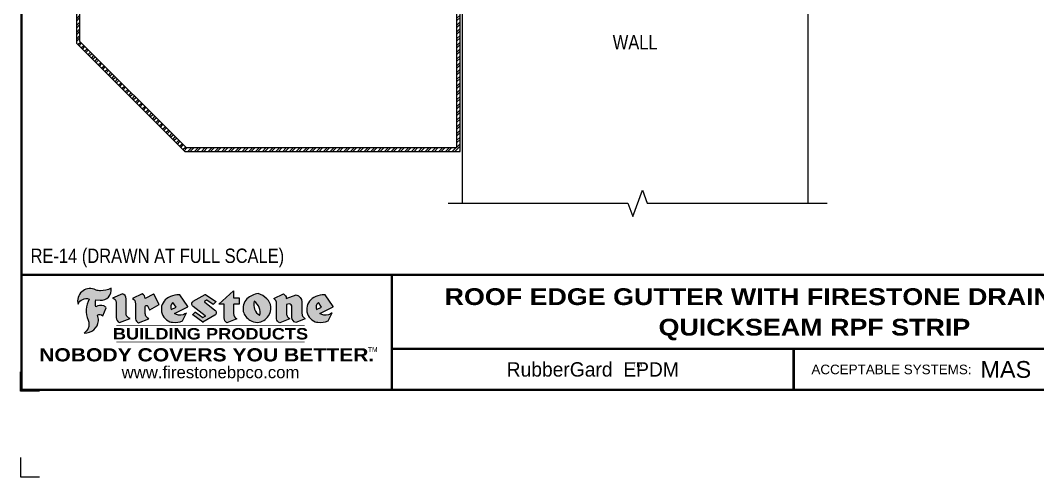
# Model space of a CAD drawing. Header units: inches. Extents: x 121.4 to 141.5, y 3.4 to 20.2.
# Drawn here: x 121.45 to 134.7, y 3.43 to 9.38 of the extents above; entities that cross this region are included whole.
import ezdxf
from ezdxf.enums import TextEntityAlignment as Align

# ---------------------------------------------------------------- set-up
doc = ezdxf.new("R2010")
doc.units = ezdxf.units.IN
doc.header["$MEASUREMENT"] = 0
doc.layers.get('0').update_dxf_attribs({"linetype": 'CONTINUOUS'})
doc.layers.get('DEFPOINTS').update_dxf_attribs({"linetype": 'CONTINUOUS'})
for name, color, linetype in [('FSBP-ACCESSORY-OTHER', 7, 'CONTINUOUS'), ('FSBP-ANNO-NOTE', 7, 'CONTINUOUS'), ('FSBP-TTLB', 7, 'CONTINUOUS'), ('FSBP-TTLB-BORDER', 7, 'CONTINUOUS'), ('FSBP-TTLB-TEXT', 7, 'CONTINUOUS'), ('FSBP-WALL-CURB', 9, 'CONTINUOUS')]:
    doc.layers.add(name, color=color, linetype=linetype)
doc.styles.add('FSBP_ARIAL', font='arial.ttf')
doc.styles.add('FSBP_ARIAL_BOLD', font='')
doc.styles.add('FSBP_ARIAL_NAR', font='ARIALN.TTF')
doc.styles.add('FSBP_BANKGOTHIC', font='bgothm.ttf')
doc.styles.get('FSBP_ARIAL_BOLD').set_extended_font_data('Arial Black')

# ---------------------------------------------------------------- blocks, each defined once
blk = doc.blocks.new('TTLB-EPDM_2')
at = {"layer": 'FSBP-TTLB-TEXT'}
h = blk.add_hatch(color=1, dxfattribs=at)
edge = h.paths.add_edge_path()
edge.add_arc((1.037309769669573, -0.1982514792917306), 0.1319107607348553, 264.0410451462098, 370.3106169565175)
edge.add_arc((1.027551646585694, 0.1214293576525799), 0.3273056962876235, 270.05058356628535, 295.23459397187514, ccw=False)
edge.add_arc((1.022801957313345, -0.06680179986895154), 0.1391656561713503, 249.3281275763668, 272.0749124149863, ccw=False)
edge.add_line((0.9736743133014443, -0.1970076156048179), (0.9474927838574558, -0.1852745150568325))
edge.add_arc((0.8939498971398288, -0.3394262635682071), 0.1631857907024099, 70.84590087378872, 194.3325259843273)
edge.add_arc((0.8444260109029493, -0.4259936440910768), 0.1179914261095279, 70.96950098067128, 156.9641407594482, ccw=False)
edge.add_arc((1.153141409296894, -0.4684497516079468), 0.3110405457095052, 150.3231137483159, 203.2084295854517)
edge.add_arc((0.7562495500622943, -0.6412608153899899), 0.1218587156617311, 0.8849157075190988, 24.34668939894999, ccw=False)
edge.add_arc((0.7493781665697374, -0.6475258110744375), 0.1289731377238325, -58.36655102076742, 3.6216782311386737, ccw=False)
edge.add_arc((0.8256699029544474, -0.5792158350996106), 0.1783301886510354, 267.2205474105585, 354.1381621173521)
edge.add_arc((0.7903121048625305, -0.6011409294291745), 0.212787892960859, 0.9996158580669322, 21.00503380861244)
edge.add_arc((1.01880712263941, -0.5666691048185161), 0.05136395668415847, 40.82117713173261, 125.52727787225791, ccw=False)
edge.add_line((1.057676976260041, -0.5330924682126437), (1.102776947655911, -0.4308018311949837))
edge.add_arc((1.040858222524664, -0.4699705673995949), 0.07326744446031509, 32.31675181867256, 66.31481236598174)
edge.add_arc((1.032262518825329, -0.5063316993097662), 0.1102246948011782, 69.8179132332389, 125.254734720681)
edge.add_arc((1.127708877207287, -0.368959353531244), 0.1659710644737306, 164.1569669952081, 196.5811013160487, ccw=False)
edge.add_line((0.9680425188342383, -0.3236487780942383), (1.023615334387159, -0.3294494641845773))
h = blk.add_hatch(color=1, dxfattribs=at)
edge = h.paths.add_edge_path()
edge.add_line((1.275239419159561, -0.6223407783464694), (1.415345367376062, -0.5660418822574371))
edge.add_arc((1.421019305783958, -0.5090099247487757), 0.05731350411836949, 181.9717871001989, 264.31851000495806, ccw=False)
edge.add_line((1.363739737527226, -0.5109819325197265), (1.363412352251203, -0.3102363679013962))
edge.add_arc((1.294263659668751, -0.3103491388303989), 0.06914878453844908, 0.0934405599591014, 72.42834396969012)
edge.add_line((1.315139561173908, -0.2444268274366692), (1.186839444240604, -0.3024209471341379))
edge.add_arc((1.175246268095289, -0.3585110609420917), 0.05727567197445628, -0.017399788185912257, 78.322067691347, ccw=False)
edge.add_line((1.232521937428658, -0.3585284546236807), (1.232574268422297, -0.555126496687123))
edge.add_arc((1.305699496415486, -0.5558575689677219), 0.07312888236350451, 179.4272023230205, 245.3845503102953)
h = blk.add_hatch(color=1, dxfattribs=at)
edge = h.paths.add_edge_path()
edge.add_line((1.792026821926584, -0.3839679064720229), (1.722158956877934, -0.2518542302253621))
edge.add_arc((1.720119655279638, -0.2529327078887852), 0.002306916790721817, 27.87197133405656, 117.3766794470751)
edge.add_line((1.719058846382097, -0.250884159729182), (1.610638460368705, -0.3070279753467702))
edge.add_arc((1.547088841662962, -0.3061026658494403), 0.06355635479880145, 359.165808011073, 425.8793658831422)
edge.add_line((1.573061729235633, -0.2480956029480268), (1.446879247402876, -0.3051325108639702))
edge.add_arc((1.407812067100189, -0.370357133046621), 0.07602957263902092, -3.441403975725109, 59.07992244284969, ccw=False)
edge.add_line((1.483704536400296, -0.3749210150788969), (1.483704536400296, -0.5723838140635706))
edge.add_arc((1.54053746518044, -0.568254406115083), 0.05698275005415228, 184.1557352478595, 255.3066498366543)
edge.add_line((1.526084036778343, -0.6233736605654059), (1.657291340682093, -0.570650514527486))
edge.add_arc((1.688298576827198, -0.5021390388423987), 0.0752015358480571, 207.5160880841914, 245.649226723163, ccw=False)
edge.add_arc((1.721050197024907, -0.4914488168456328), 0.1093332836229113, 179.4823365255141, 204.5537900001094, ccw=False)
edge.add_line((1.611721375809452, -0.4904610114968335), (1.611721375809452, -0.4126404716788983))
edge.add_arc((1.628589765097195, -0.414159299036043), 0.01693662875851176, 28.356188110622725, 174.8549701683585, ccw=False)
edge.add_arc((1.627340435522395, -0.4197189881350504), 0.02111886817708033, 22.216893572439517, 40.10213956426492, ccw=False)
edge.add_line((1.646891420738257, -0.4117336534413738), (1.666638796144639, -0.4549750258192233))
edge.add_arc((1.668737246926742, -0.4540167099035481), 0.002306916790685496, 204.545128184284, 299.6323508190091)
edge.add_line((1.669877862091766, -0.4560219186518992), (1.791128135493295, -0.3870515928837648))
edge.add_line((1.791128135493295, -0.3870515928837648), (1.792026821926584, -0.3839679064720229))
h = blk.add_hatch(color=1, dxfattribs=at)
h.paths.add_polyline_path([(2.063388732080512, -0.2583237030618903, 0.02524281661523788), (2.025024361750752, -0.2610532129309178, 0.1213611957758757), (1.901773912052249, -0.3008158885520373, 0.6151668103976068), (1.93274136141747, -0.6099060679591872, 0.05306812109568645), (1.967936229862175, -0.617865745600497, 0.1150932231766138), (2.099126721549737, -0.5994933789882708), (2.151195569562105, -0.4944891916583316, -0.08755405562188731), (2.104230609512001, -0.5187113292177372, -0.265591761123442), (1.992692314386659, -0.5010701623316862), (2.165347897647223, -0.4141184325909109, 0.4518949533370738), (2.166222728871162, -0.4107679608846269)])
h.paths.add_polyline_path([(2.014217313945437, -0.4188965037300676), (1.951113654018855, -0.4515330109460507, -0.3720533890450154), (1.973177450672722, -0.3607130665457561)], flags=16)
h = blk.add_hatch(color=1, dxfattribs=at)
edge = h.paths.add_edge_path()
edge.add_arc((2.260407392426802, -0.3775796671688782), 0.04152450223225729, 123.20805433950699, 232.2027298779723, ccw=False)
edge.add_line((2.237665217914071, -0.3428366421988329), (2.393535971665983, -0.2540943745380986))
edge.add_arc((2.394677353533142, -0.2560991469722482), 0.002306916790741334, 55.64644466176611, 119.65426054492559, ccw=False)
edge.add_line((2.395979141996861, -0.2541946229174954), (2.531809646140459, -0.3470380726374032))
edge.add_arc((2.530468902927946, -0.3489153772789875), 0.002306916790700397, -42.731101238422525, 54.4661353739603, ccw=False)
edge.add_line((2.532163440279987, -0.3504807552658491), (2.498457913851155, -0.3869673252714421))
edge.add_arc((2.496763376499139, -0.3854019472845934), 0.002306916790672934, 233.7527076894875, 317.26889876138785, ccw=False)
edge.add_line((2.495399362263356, -0.38726241234572), (2.413849913492982, -0.3274738082119626))
edge.add_arc((2.412485899257181, -0.3293342732731342), 0.002306916790720064, 53.75270768979358, 124.4135619297835)
edge.add_line((2.41118211687575, -0.3274311136421062), (2.382933981293377, -0.346782838468144))
edge.add_arc((2.38423776367478, -0.3486859980991606), 0.002306916790694898, 124.4135619293799, 231.8459020253626)
edge.add_line((2.382812599816248, -0.3505000469010184), (2.519899969301207, -0.4581994452042721))
edge.add_arc((2.494247019847682, -0.4908523236374461), 0.04152450223225742, -55.21225898295222, 51.84590202520428, ccw=False)
edge.add_line((2.517938320565804, -0.5249552055672808), (2.364434947484597, -0.6179520922513717))
edge.add_arc((2.36323960192349, -0.6159790200102006), 0.002306916790726996, 233.2955624372927, 301.20872157023314, ccw=False)
edge.add_line((2.361860787187538, -0.6178285429225383), (2.231266621301074, -0.5204709167214361))
edge.add_arc((2.232647938930649, -0.5186232623475259), 0.002306916790697672, 135.5134179846393, 233.21798691998708, ccw=False)
edge.add_line((2.231002150870836, -0.5170067083764565), (2.262839375599356, -0.4845937328397696))
edge.add_arc((2.264485163659225, -0.4862102868108537), 0.002306916790748497, 53.0352839999411, 135.513417985369, ccw=False)
edge.add_line((2.265872365996302, -0.4843670465239001), (2.361834678328762, -0.5565872257804898))
edge.add_arc((2.363221880665761, -0.5547439854936304), 0.002306916790627066, 233.0352840000685, 302.2362632414394)
edge.add_line((2.36445241715569, -0.5566953042850713), (2.39428499383348, -0.5378823484768844))
edge.add_arc((2.393054457343549, -0.5359310296853765), 0.002306916790685166, 302.2362632406177, 412.2027298768422)
edge.add_line((2.394468296066179, -0.5341081404551886), (2.234958295420142, -0.4103916733127022))
h = blk.add_hatch(color=1, dxfattribs=at)
edge = h.paths.add_edge_path()
edge.add_line((2.763460561272041, -0.2072496393923444), (2.763460561272041, -0.2969520779963801))
edge.add_arc((2.765767478062699, -0.2969520779963943), 0.00230691679065842, 179.9999999996471, 269.9999999996471)
edge.add_line((2.765767478062685, -0.2992589947870528), (2.835417693520355, -0.2992589947870528))
edge.add_arc((2.835417693520355, -0.3015659115777538), 0.002306916790701052, 0, 90, ccw=False)
edge.add_line((2.837724610311056, -0.3015659115777538), (2.837724610311056, -0.3790761307453892))
edge.add_arc((2.83541769352037, -0.3790761307453749), 0.002306916790686842, 269.99999999964706, 359.99999999964706, ccw=False)
edge.add_line((2.835417693520355, -0.3813830475360618), (2.765767478062685, -0.3813830475360618))
edge.add_arc((2.765767478062699, -0.3836899643267202), 0.00230691679065842, 90.00000000035294, 180.0000000003529)
edge.add_line((2.763460561272041, -0.3836899643267344), (2.763460561272041, -0.5033995910642801))
edge.add_arc((2.836735953378943, -0.5071368822038516), 0.07337063740681413, 177.0802527808789, 245.3249543133826)
edge.add_line((2.806105814540615, -0.5738080530967267), (2.674529557384915, -0.6226036013049594))
edge.add_arc((2.708610405062069, -0.564298408791804), 0.06753517344606039, 177.0345319916277, 239.6926428024901, ccw=False)
edge.add_line((2.641165668230087, -0.560804539009709), (2.641165668230087, -0.3836899643267344))
edge.add_arc((2.638858751439429, -0.3836899643267202), 0.00230691679065842, 359.9999999996471, 449.999999999647)
edge.add_line((2.638858751439443, -0.3813830475360618), (2.572857950769389, -0.3813830475360618))
edge.add_line((2.572857950769389, -0.3813830475360618), (2.763460561272041, -0.2072496393923444))
h = blk.add_hatch(color=1, dxfattribs=at)
edge = h.paths.add_edge_path(flags=16)
edge.add_arc((2.940363509127394, -0.4847985213681437), 0.1684614578629418, 344.5558804047865, 417.0140046669545)
edge.add_arc((3.194458079644619, -0.3883534532477785), 0.1684614578629414, 164.5558804047864, 237.0140046669546)
edge = h.paths.add_edge_path()
edge.add_arc((3.069375116502199, -0.4399344555144872), 0.1828726885096673, 136.0914512150047, 191.213418978326)
edge.add_arc((3.064939550433406, -0.4318234379590333), 0.1803148804748503, 194.0167254156723, 240.6663730831859)
edge.add_arc((3.098047041778981, -0.3845058757092554), 0.2378525180183701, 239.2975390661776, 264.2889872773176)
edge.add_arc((3.04884478212623, -0.4190232383793012), 0.203760689247156, 277.1986764832036, 326.503572961274)
edge.add_arc((3.077739326803546, -0.4341046616465112), 0.171374865791709, 325.3768876809902, 406.3828327799087)
edge.add_arc((3.011839488065919, -0.4896144380417797), 0.2571945645850002, 44.28462553519766, 73.82901434867304)
edge.add_arc((3.117152499586992, -0.4983433120546693), 0.2579560664039132, 97.50292863483666, 134.1039137579027)
h = blk.add_hatch(color=1, dxfattribs=at)
edge = h.paths.add_edge_path()
edge.add_line((3.322690228557462, -0.5721896537377091), (3.322690228557462, -0.3749210150788969))
edge.add_arc((3.246797759257384, -0.3703571330465745), 0.076029572638996, 356.5585960242387, 419.0799224428129)
edge.add_line((3.285864939560099, -0.3051325108639702), (3.412047421392799, -0.2480956029480268))
edge.add_arc((3.386074533820159, -0.3061026658494941), 0.06355635479883807, 0.3962622833877276, 65.87936588318718, ccw=False)
edge.add_line((3.449629368605429, -0.3056631084210863), (3.580526418688805, -0.2593848434574539))
edge.add_arc((3.555744121700958, -0.3530904070730321), 0.09692726601172152, 2.366977007666776, 75.18615851992018, ccw=False)
edge.add_line((3.652588689330287, -0.3490873311063041), (3.652588689330287, -0.4883770011386872))
edge.add_arc((3.761877549389556, -0.4914934052703811), 0.1093332836229047, 178.3666365323574, 204.5537900000422)
edge.add_arc((3.729125929191727, -0.5021836272670953), 0.07520153584796169, 207.5160880841711, 245.2240541443093)
edge.add_line((3.697611150971852, -0.5704631245385627), (3.572585913552643, -0.6207021253773775))
edge.add_arc((3.59534718600759, -0.5526356419907701), 0.07177131519198746, 180.3328587115751, 251.51018566665869, ccw=False)
edge.add_line((3.523577081955409, -0.5530525936986663), (3.523577081955409, -0.4153032515383615))
edge.add_arc((3.486319529276879, -0.4148773504126441), 0.0372599868942854, 359.3450650296066, 449.0500281941028)
edge.add_arc((3.482769874121713, -0.4419622099033496), 0.06447454900600783, 86.29402372314017, 119.8211331593848)
edge.add_line((3.450707067966732, -0.3860252459975726), (3.450707067966732, -0.4904610114968335))
edge.add_arc((3.560035889182251, -0.491448816845647), 0.1093332836229751, 179.4823365255069, 204.5537900001023)
edge.add_arc((3.527284268984408, -0.5021390388424952), 0.07520153584796385, 207.5160880841699, 245.6492267231416)
edge.add_line((3.496277032839316, -0.570650514527486), (3.365069728935509, -0.6233736605654059))
edge.add_arc((3.37950248606194, -0.5682868177318081), 0.05694615642555727, 183.9298782390169, 255.318496325343, ccw=False)
h = blk.add_hatch(color=1, dxfattribs=at)
h.paths.add_polyline_path([(3.957695472291277, -0.2583237030618903, 0.02524281661523822), (3.919331101961575, -0.2610532129309178, 0.1085638477195505), (3.807890832595604, -0.2939221658134414, 0.6425897848490651), (3.827048101628293, -0.6099060679591872, 0.05306812109569052), (3.862242970072884, -0.617865745600497, 0.1150932231766133), (3.993433461760503, -0.5994933789882708), (4.045502309772871, -0.4944891916583316, -0.08755405562189084), (3.998537349722767, -0.5187113292177372, -0.2655917611234366), (3.886999054597368, -0.5010701623316862), (4.059654637857989, -0.4141184325909109, 0.4518949533370731), (4.060529469081928, -0.4107679608846269)])
h.paths.add_polyline_path([(3.90852405415626, -0.4188965037300676), (3.845420394229677, -0.4515330109460507, -0.3720533890450147), (3.867484190883488, -0.3607130665457561)], flags=16)
at = {"layer": 'DEFPOINTS', "color": 1}
blk.add_lwpolyline([(0.234375, -1.515625), (-0.015625, -1.515625), (-0.015625, -1.265625)], dxfattribs=at)
at = {"layer": 'DEFPOINTS', "linetype": 'Continuous', "ltscale": 1.75}
blk.add_lwpolyline([(-0.015625, -2.380833333333342), (-0.015625, -2.630833333333342), (0.234375, -2.630833333333342)], dxfattribs=at)
at = {"layer": 'FSBP-TTLB', "const_width": 0.03125}
for points in [[(0, 0), (0, -1.5), (20, -1.5), (20, 0), (0, 0)], [(4.825208527206769, 0), (4.825208527206769, -0.9643749050531198)], [(4.825208527206769, -0.9643749050531198), (15.84028770518938, -0.9643749050531198)], [(4.825208527206769, -0.9643749050531198), (4.825208527206769, -1.5)]]:
    blk.add_lwpolyline(points, dxfattribs=at)
at = {"layer": 'FSBP-TTLB-BORDER', "const_width": 0.03125}
blk.add_lwpolyline([(20, 0), (20, 13), (0, 13), (0, 0)], dxfattribs=at)
at = {"layer": 'FSBP-TTLB-TEXT', "color": 1}
blk.add_line((0.7358432058323388, -0.379822754145593), (0.7358432058323388, -0.379822754145593), dxfattribs=at)
for points in [[(1.023615323725323, -0.3294494630716969, 0.5000510906601082), (1.167090420776901, -0.1746414942047778, -0.1103304102359608), (1.027840608309816, -0.2058762110801382, -0.09957876667165425), (0.9736743133014443, -0.1970076156048179), (0.9474927838574558, -0.1852745150568325, 0.5978159689075124), (0.7358432058323388, -0.379822754145593, -0.3938834584182213), (0.8828996422548698, -0.3144510229727047, 0.2349406564350952), (0.86727108227484, -0.5910237178633082, -0.1027304183841549), (0.8780937320133262, -0.6393788197974146, -0.2772692352614086), (0.8170223912655956, -0.7573362346216896, 0.3985429150902959), (1.003067614090241, -0.5974286950643517, 0.0875124847930418), (0.9889600163401155, -0.5248671157293501, -0.3874031597924062), (1.057676976260041, -0.5330924682126437), (1.102776947655911, -0.4308018311949837, 0.1494423498871741), (1.07029056398062, -0.4028746979725923, 0.2467195073738216), (0.9686394281704906, -0.4163228904100862, -0.1424285161541127), (0.9680425188342383, -0.3236487780942383), (1.023615334387159, -0.3294494641845773)], [(2.166222728871162, -0.4107679608846269), (2.063388732080512, -0.2583237030618903, 0.02524281661523788), (2.025024361750752, -0.2610532129309178, 0.1085638477195265), (1.913584092384895, -0.2939221658134414, 0.6425897848491228), (1.93274136141747, -0.6099060679591872, 0.05306812109568648), (1.967936229862175, -0.617865745600497, 0.1150932231766137), (2.099126721549737, -0.5994933789882708), (2.151195569562105, -0.4944891916583316, -0.0875540556218873), (2.104230609512001, -0.5187113292177372, -0.2655917611234418), (1.992692314386659, -0.5010701623316862), (2.165347897647223, -0.4141184325909109)], [(2.763460561272041, -0.2072496393923444), (2.763460561272041, -0.2969520779963801, 0.4142135623730958), (2.765767478062685, -0.2992589947870528), (2.835417693520355, -0.2992589947870528, -0.414213562373095), (2.837724610311056, -0.3015659115777538), (2.837724610311056, -0.3790761307453892, -0.4142135623730938), (2.835417693520355, -0.3813830475360618), (2.765767478062685, -0.3813830475360618, 0.4142135623730958), (2.763460561272041, -0.3836899643267344), (2.763460561272041, -0.5033995910642801, 0.3068985753588853), (2.806105814540615, -0.5738080530967267), (2.674529557384915, -0.6226036013049594, -0.2804194150632976), (2.641165668230087, -0.560804539009709), (2.641165668230087, -0.3836899643267344, 0.414213562373095), (2.638858751439443, -0.3813830475360618), (2.572857950769389, -0.3813830475360618), (2.763460561272041, -0.2072496393923444)], [(4.060529469081928, -0.4107679608846269), (3.957695472291277, -0.2583237030618903, 0.02524281661523788), (3.919331101961575, -0.2610532129309178, 0.1085638477195265), (3.807890832595604, -0.2939221658134414, 0.6425897848491228), (3.827048101628293, -0.6099060679591872, 0.05306812109568648), (3.862242970072884, -0.617865745600497, 0.1150932231766137), (3.993433461760503, -0.5994933789882708), (4.045502309772871, -0.4944891916583316, -0.0875540556218873), (3.998537349722767, -0.5187113292177372, -0.2655917611234418), (3.886999054597368, -0.5010701623316862), (4.059654637857989, -0.4141184325909109)], [(4.059654637857989, -0.4141184325909109, 0.4518949533370731), (4.060529469081928, -0.4107679608846269, 0.4518949533370731)]]:
    blk.add_lwpolyline(points, format="xyb", dxfattribs=at)
for points in [[(1.275239419159561, -0.6223407783464694), (1.415345367376062, -0.5660418822574371, -0.3756100036733062), (1.363739737527226, -0.5109819325197265), (1.363412352251203, -0.3102363679013962, 0.3265360292958048), (1.315139561173908, -0.2444268274366692), (1.186839444240604, -0.3024209471341379, -0.3557863980845349), (1.232521937428658, -0.3585284546236807), (1.232574268422297, -0.555126496687123, 0.2960110723418457)], [(1.792026821926584, -0.3839679064720229), (1.722158956877934, -0.2518542302253621, 0.4116839150163434), (1.719058846382097, -0.250884159729182), (1.610638460368705, -0.3070279753467702, 0.2996033003794034), (1.573061729235633, -0.2480956029480268), (1.446879247402876, -0.3051325108639702, -0.2797757560995365), (1.483704536400296, -0.3749210150788969), (1.483704536400296, -0.5723838140635706, 0.320828638474519), (1.526084036778343, -0.6233736605654059), (1.657291340682093, -0.570650514527486, -0.1679398621276611), (1.621603752698661, -0.5368819723450571, -0.1098333365370753), (1.611721375809452, -0.4904610114968335), (1.611721375809452, -0.4126404716788983, -0.743334502655012), (1.64349420176768, -0.4061152228778298, -0.07819791644735608), (1.646891420738257, -0.4117336534413738), (1.666638796144639, -0.4549750258192233, 0.4404648714563479), (1.669877862091766, -0.4560219186518992), (1.791128135493295, -0.3870515928837648)], [(2.234958295420142, -0.4103916733127022, -0.5150044486718882), (2.237665217914071, -0.3428366421988329), (2.393535971665983, -0.2540943745380986, -0.2867822934100265), (2.395979141996861, -0.2541946229174954), (2.531809646140459, -0.3470380726374032, -0.4515027974650387), (2.532163440279987, -0.3504807552658491), (2.498457913851155, -0.3869673252714421, -0.3814439164929681), (2.495399362263356, -0.38726241234572), (2.413849913492982, -0.3274738082119626, 0.3184718635035665), (2.41118211687575, -0.3274311136421062), (2.382933981293377, -0.346782838468144, 0.5064094529656681), (2.382812599816248, -0.3505000469010184), (2.519899969301207, -0.4581994452042721, -0.5043597839115849), (2.517938320565804, -0.5249552055672808), (2.364434947484597, -0.6179520922513717, -0.3053163970316367), (2.361860787187538, -0.6178285429225383), (2.231266621301074, -0.5204709167214361, -0.4541703869768119), (2.231002150870836, -0.5170067083764565), (2.262839375599356, -0.4845937328397696, -0.3762644290664977), (2.265872365996302, -0.4843670465239001), (2.361834678328762, -0.5565872257804898, 0.3114700032088108), (2.36445241715569, -0.5566953042850713), (2.39428499383348, -0.5378823484768844, 0.520381097387146), (2.394468296066179, -0.5341081404551886)], [(2.937624918725987, -0.3131105398334029, 0.2452625673097023), (2.889993533867141, -0.4754966266250307, 0.2064059665179019), (2.976604338974084, -0.5890186876871866, 0.1094800500670344), (3.074378098474654, -0.6211778035979165, 0.2185147641853038), (3.218764944843201, -0.5314757029352819, 0.3689489483072479), (3.195959963110113, -0.3100352223135445, 0.1296305888694145), (3.0834694040758, -0.242595816912754, 0.1610736375384317)], [(3.322690228557462, -0.5721896537377091), (3.322690228557462, -0.3749210150788969, 0.2797757560995341), (3.285864939560099, -0.3051325108639702), (3.412047421392799, -0.2480956029480268, -0.2937618496109166), (3.449629368605429, -0.3056631084210863), (3.580526418688805, -0.2593848434574539, -0.3288760160581939), (3.652588689330287, -0.3490873311063041), (3.652588689330287, -0.4883770011386872, 0.114762897203527), (3.662431105063263, -0.536926560769686, 0.166032965990522), (3.697611150971852, -0.5704631245385627), (3.572585913552643, -0.6207021253773775, -0.3209557512194564), (3.523577081955409, -0.5530525936986663), (3.523577081955409, -0.4153032515383615, 0.4127061514896111), (3.48693727661589, -0.3776224848030694, 0.1473421876160361), (3.450707067966732, -0.3860252459975726), (3.450707067966732, -0.4904610114968335, 0.1098333365370753), (3.460589444855941, -0.5368819723450855, 0.1679398621276611), (3.496277032839316, -0.570650514527486), (3.365069728935509, -0.6233736605654059, -0.3219729545308964), (3.322690228557462, -0.5721896537377091, 29.1476284739)], [(1.951113654018855, -0.4515330109460507), (2.014217313945437, -0.4188965037300676), (1.973177450672722, -0.3607130665457561, 0.3720533890450154)], [(3.10274193015772, -0.5296595419651595, 0.3271311138286319), (3.032079658614293, -0.3434924326507627, 0.3271311138286322)], [(3.845420394229677, -0.4515330109460507), (3.90852405415626, -0.4188965037300676), (3.867484190883488, -0.3607130665457561, 0.3720533890450154)]]:
    blk.add_lwpolyline(points, format="xyb", close=True, dxfattribs=at)
at = {"layer": 'FSBP-TTLB-TEXT'}
for points, const_width in [([(1.233926579809207, -0.6584455781731435), (3.691229482685259, -0.6584455781731577)], 0.0078125), ([(1.233926579809207, -0.8761560960495984), (3.691229482685259, -0.8761560960495842)], 0.0078125), ([(10.06152282927678, -0.9643749050531198), (10.06152282927678, -1.5)], 0.03125)]:
    blk.add_lwpolyline(points, dxfattribs=dict(at, const_width=const_width))
at = {"layer": 'FSBP-TTLB-TEXT', "color": 1}
for centre, start, end in [((1.789987520328282, -0.3850463841354355), 299.6323508193319, 27.87197133380463), ((2.164310260790558, -0.412058050385383), 296.7304547840455, 34.00233684987403)]:
    blk.add_arc(centre, 0.00230691679068068, start, end, dxfattribs=at)
at = {"layer": 'FSBP-TTLB-TEXT', "lineweight": 18, "style": 'FSBP_ARIAL_BOLD'}
blk.add_text('BUILDING PRODUCTS', height=0.1484375, dxfattribs=at).set_placement((2.462578031247233, -0.7673008371113639), align=Align.MIDDLE_CENTER)
at = {"layer": 'FSBP-TTLB-TEXT', "color": 1}
for s, height, style, p in [('NOBODY COVERS YOU BETTER.', 0.171875, 'FSBP_ARIAL_BOLD', (2.412604263603384, -1.041650450587369)), ('TM', 0.0625, 'FSBP_BANKGOTHIC', (4.576671173373001, -0.9725745042934193))]:
    blk.add_text(s, height=height, dxfattribs=dict(at, style=style)).set_placement(p, align=Align.MIDDLE_CENTER)
at = {"layer": 'FSBP-TTLB-TEXT'}
for s, height, style, p in [('www.firestonebpco.com', 0.15625, 'FSBP_ARIAL', (2.462578031247233, -1.268657306740124)), ('RubberGard  EPDM', 0.1875, 'FSBP_BANKGOTHIC', (7.443365678241776, -1.23218745252656)), ('TM', 0.0625, 'FSBP_BANKGOTHIC', (8.023397742165457, -1.169706269210366))]:
    blk.add_text(s, height=height, dxfattribs=dict(at, style=style)).set_placement(p, align=Align.MIDDLE_CENTER)
at = {"layer": 'FSBP-TTLB-TEXT', "style": 'FSBP_ARIAL'}
blk.add_text('ACCEPTABLE SYSTEMS:', height=0.125, dxfattribs=at).set_placement((10.29281281591562, -1.23218745252656), align=Align.MIDDLE_LEFT)
at = {"layer": 'FSBP-TTLB-TEXT'}
for tag, height, style, p in [('MAXIMUM_WARRANTY', 0.1875, 'FSBP_ARIAL_BOLD', (18.03987100774941, 0.2240244307510579)), ('ACCPT_SYSTEMS', 0.21875, 'FSBP_ARIAL', (12.49438170418193, -1.23218745252656))]:
    blk.add_attdef(tag, text='', height=height, dxfattribs=dict(at, style=style)).set_placement(p, align=Align.MIDDLE_LEFT)
for tag, height, style, p in [('DETAIL_DESCP_LINE_1', 0.21875, 'FSBP_ARIAL_BOLD', (10.33118450231211, -0.2831249841755152)), ('DETAIL_DESCP_LINE_2', 0.21875, 'FSBP_ARIAL_BOLD', (10.33118450231211, -0.6812499208775904)), ('ISSUE_REV_DATE', 0.21875, 'FSBP_ARIAL', (16.84069633627263, -0.7282559425942452)), ('DETAIL_NUMBER', 0.4375, 'FSBP_ARIAL', (18.91941590748775, -0.8931630692489421))]:
    blk.add_attdef(tag, text='', height=height, dxfattribs=dict(at, style=style)).set_placement(p, align=Align.MIDDLE_CENTER)

msp = doc.modelspace()

# ---------------------------------------------------------------- hatches: boundary and pattern name
at = {"layer": 'FSBP-ACCESSORY-OTHER'}
h = msp.add_hatch(dxfattribs=at)
h.set_pattern_fill('STEEL', color=256, scale=0.5, style=0)
h.set_pattern_definition([(45, (21.17436729753064, -18.09792686091571), (-0.04419417382415922, 0.04419417382415922), []), (45, (21.17436729753064, -18.06667686091571), (-0.04419417382415922, 0.04419417382415922), [])])
h.paths.add_polyline_path([(127.1773666726061, 11.91721380666641), (127.1304916726061, 11.9172138066664), (127.1304916726061, 7.713449284570366), (123.6109964957155, 7.713449284570363), (122.2242416726062, 9.100204107679673), (122.2242416726062, 12.1196992845703), (123.0642004118698, 12.1196992845703), (122.7906676516447, 11.84616652434522), (122.8238132820129, 11.81302089397707), (123.1240195856941, 12.11322719765825, 0.6681786379193009), (123.101922498782, 12.16657428457033), (122.1773666726061, 12.16657428457033), (122.1773666726061, 9.080787846943409), (123.5915802349792, 7.666574284570331), (127.1773666726061, 7.666574284570331)])
h.paths.add_polyline_path([(127.1773666726061, 12.35299888718342), (127.1684188014746, 12.36939023498714), (127.1371688014746, 12.36939023498714), (127.1315073903029, 12.32251523498711), (127.1304916726061, 12.32437589902587), (127.1304916726061, 11.94846380666641), (127.1773666726061, 11.9484638066664)])
h.paths.add_polyline_path([(127.1773666726061, 12.93189023498712), (127.1304916726061, 12.93189023498712), (127.1304916726061, 12.5081853933874), (127.1304916726061, 12.49439023498713), (127.1418492312658, 12.49439023498714), (127.1475106424376, 12.54126523498714), (127.1730992312659, 12.49439023498713), (127.1773666726061, 12.49439023498713)])

# ---------------------------------------------------------------- linework, layer by layer
msp.add_lwpolyline([(127.1304916726061, 11.9172138066664), (127.1304916726061, 7.713449284570366), (123.6109964957155, 7.713449284570363), (122.2242416726062, 9.100204107679676), (122.2242416726062, 12.1196992845703), (123.0642004118698, 12.1196992845703), (122.7906676516447, 11.8461665243452), (122.8238132820129, 11.81302089397706), (123.1240195856941, 12.11322719765825, 0.6681786379193005), (123.101922498782, 12.16657428457033), (122.1773666726062, 12.16657428457033), (122.1773666726061, 9.080787846943423), (123.5915802349792, 7.666574284570331), (127.1773666726061, 7.666574284570331), (127.1773666726061, 11.9172138066664)], format="xyb", dxfattribs=at)
at = {"layer": 'FSBP-WALL-CURB', "linetype": 'Continuous'}
for p, q in [((127.2085408732493, 6.991940932469269), (127.2085408732493, 11.61939023498712)), ((131.7085408732492, 11.61939023498712), (131.7085408732493, 6.991940932469241))]:
    msp.add_line(p, q, dxfattribs=at)
at = {"layer": 'FSBP-WALL-CURB'}
msp.add_lwpolyline([(127.0210408732493, 6.991940932469241), (129.3647908732493, 6.991940932469241), (129.4272908732493, 6.820223593753319), (129.5522908732493, 7.163658271185163), (129.6147908732493, 6.991940932469241), (131.9585408732493, 6.991940932469241)], dxfattribs=at)

# ---------------------------------------------------------------- block references
ref = msp.add_blockref('TTLB-EPDM_2', (121.4627011304551, 6.057628829768753))
ref.add_attrib('DETAIL_DESCP_LINE_1', 'ROOF EDGE GUTTER WITH FIRESTONE DRAIN BAR AND', dxfattribs={"layer": 'FSBP-TTLB-TEXT', "height": 0.21875, "style": 'FSBP_ARIAL_BOLD'}).set_placement((131.7938856327672, 5.774503845593237), align=Align.MIDDLE_CENTER)
ref.add_attrib('DETAIL_DESCP_LINE_2', 'QUICKSEAM RPF STRIP', dxfattribs={"layer": 'FSBP-TTLB-TEXT', "height": 0.21875, "style": 'FSBP_ARIAL_BOLD'}).set_placement((131.7938856327672, 5.376378908891162), align=Align.MIDDLE_CENTER)
ref.add_attrib('ACCPT_SYSTEMS', 'MAS', dxfattribs={"layer": 'FSBP-TTLB-TEXT', "height": 0.21875, "style": 'FSBP_ARIAL'}).set_placement((133.957082834637, 4.825441377242193), align=Align.MIDDLE_LEFT)

# ---------------------------------------------------------------- texts
at = {"layer": 'DEFPOINTS', "style": 'FSBP_ARIAL_NAR'}
msp.add_text('RE-14 (DRAWN AT FULL SCALE)', height=0.1875, dxfattribs=at).set_placement((121.5798584845294, 6.307628829768781), align=Align.MIDDLE_LEFT)
at = {"layer": 'FSBP-ANNO-NOTE', "style": 'FSBP_ARIAL_NAR'}
msp.add_text('WALL', height=0.1875, dxfattribs=at).set_placement((129.4585408732493, 9.092306117413067), align=Align.MIDDLE_CENTER)

doc.saveas('drawing.dxf')
